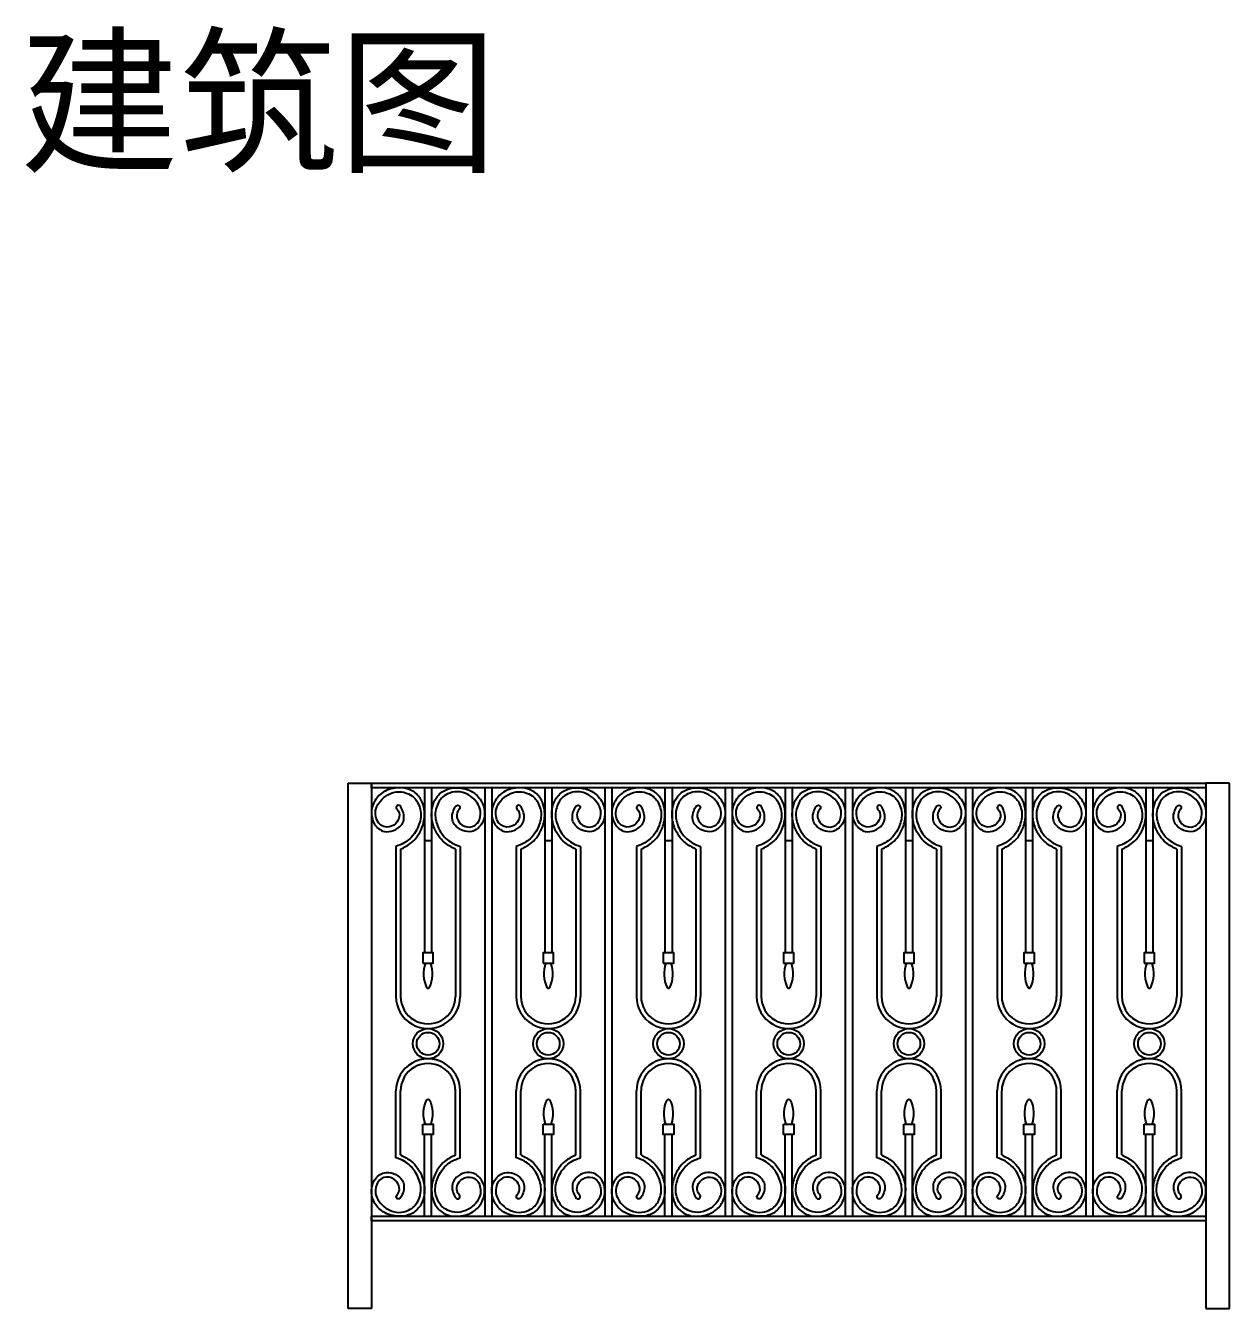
# Model space of a CAD drawing. Header units: millimetres. Extents: x -4207 to 9982, y -4789 to 6242.
# Drawn here: x -4207 to -2145, y -4738 to -2540 of the extents above; entities that cross this region are included whole.
import ezdxf

# ---------------------------------------------------------------- set-up
doc = ezdxf.new("R2010")
doc.units = ezdxf.units.MM
doc.header["$MEASUREMENT"] = 0
for name, color, linetype in [('@F05_Section_Steel', 24, 'Continuous'), ('F01_Section_AL', 92, 'Continuous'), ('F22_Dim', 9, 'Continuous')]:
    doc.layers.add(name, color=color, linetype=linetype)
doc.styles.get("Standard").update_dxf_attribs({"font": 'arial.ttf'})

# ---------------------------------------------------------------- blocks, each defined once
blk = doc.blocks.new('*U22')
at = {"layer": '@F05_Section_Steel'}
for p, q in [((0, -450), (0, 450)), ((0, 450), (40, 450)), ((40, 450), (40, -450)), ((1510, 450), (1470, 450)), ((1470, 450), (1470, -450)), ((1510, -450), (1510, 450)), ((1510, 450), (1510, 450)), ((40, -450), (0, -450)), ((1470, -450), (1510, -450))]:
    blk.add_line(p, q, dxfattribs=at)
at = {"layer": 'F01_Section_AL', "linetype": 'ByBlock', "lineweight": -2, "elevation": 0}
for points in [[(40, 450), (1470, 450), (1470, 442), (40, 442)], [(40, -292), (1470, -292), (1470, -300), (40, -300)]]:
    blk.add_lwpolyline(points, close=True, dxfattribs=at)
at = {"layer": 'F22_Dim'}
for p, q in [((131, 442, 0), (131, 159.4, 0)), ((143, 442, 0), (143, 159.4, 0)), ((234, 442, 0), (234, -292.1, 0)), ((246, 442, 0), (246, -292.1, 0)), ((337, 442, 0), (337, 159.4, 0)), ((349, 442, 0), (349, 159.4, 0)), ((440, 442, 0), (440, -292.1, 0)), ((452, 442, 0), (452, -292.1, 0)), ((543, 442, 0), (543, 159.4, 0)), ((555, 442, 0), (555, 159.4, 0)), ((646, 442, 0), (646, -292.1, 0)), ((658, 442, 0), (658, -292.1, 0)), ((749, 442, 0), (749, 159.4, 0)), ((761, 442, 0), (761, 159.4, 0)), ((852, 442, 0), (852, -292.1, 0)), ((864, 442, 0), (864, -292.1, 0)), ((955, 442, 0), (955, 159.4, 0)), ((967, 442, 0), (967, 159.4, 0)), ((1058, 442, 0), (1058, -292.1, 0)), ((1070, 442, 0), (1070, -292.1, 0)), ((1161, 442, 0), (1161, 159.4, 0)), ((1173, 442, 0), (1173, 159.4, 0)), ((1264, 442, 0), (1264, -292.1, 0)), ((1276, 442, 0), (1276, -292.1, 0)), ((1367, 442, 0), (1367, 159.4, 0)), ((1379, 442, 0), (1379, 159.4, 0)), ((131, 352, 0), (143, 352, 0)), ((337, 352, 0), (349, 352, 0)), ((543, 352, 0), (555, 352, 0)), ((749, 352, 0), (761, 352, 0)), ((955, 352, 0), (967, 352, 0)), ((1161, 352, 0), (1173, 352, 0)), ((1367, 352, 0), (1379, 352, 0)), ((82, 341.7, 0), (82, 84.6, 0)), ((90, 337, 0), (90, 84.6, 0)), ((184, 337, 0), (184, 84.6, 0)), ((192, 341.7, 0), (192, 84.6, 0)), ((288, 341.7, 0), (288, 84.6, 0)), ((296, 337, 0), (296, 84.6, 0)), ((390, 337, 0), (390, 84.6, 0)), ((398, 341.7, 0), (398, 84.6, 0)), ((494, 341.7, 0), (494, 84.6, 0)), ((502, 337, 0), (502, 84.6, 0)), ((596, 337, 0), (596, 84.6, 0)), ((604, 341.7, 0), (604, 84.6, 0)), ((700, 341.7, 0), (700, 84.6, 0)), ((708, 337, 0), (708, 84.6, 0)), ((802, 337, 0), (802, 84.6, 0)), ((810, 341.7, 0), (810, 84.6, 0)), ((906, 341.7, 0), (906, 84.6, 0)), ((914, 337, 0), (914, 84.6, 0)), ((1008, 337, 0), (1008, 84.6, 0)), ((1016, 341.7, 0), (1016, 84.6, 0)), ((1112, 341.7, 0), (1112, 84.6, 0)), ((1120, 337, 0), (1120, 84.6, 0)), ((1214, 337, 0), (1214, 84.6, 0)), ((1222, 341.7, 0), (1222, 84.6, 0)), ((1318, 341.7, 0), (1318, 84.6, 0)), ((1326, 337, 0), (1326, 84.6, 0)), ((1420, 337, 0), (1420, 84.6, 0)), ((1428, 341.7, 0), (1428, 84.6, 0)), ((82, -191.8, 0), (82, -77.4, 0)), ((90, -187.1, 0), (90, -77.4, 0)), ((184, -187.1, 0), (184, -77.4, 0)), ((192, -191.8, 0), (192, -77.4, 0)), ((288, -191.8, 0), (288, -77.4, 0)), ((296, -187.1, 0), (296, -77.4, 0)), ((390, -187.1, 0), (390, -77.4, 0)), ((398, -191.8, 0), (398, -77.4, 0)), ((494, -191.8, 0), (494, -77.4, 0)), ((502, -187.1, 0), (502, -77.4, 0)), ((596, -187.1, 0), (596, -77.4, 0)), ((604, -191.8, 0), (604, -77.4, 0)), ((700, -191.8, 0), (700, -77.4, 0)), ((708, -187.1, 0), (708, -77.4, 0)), ((802, -187.1, 0), (802, -77.4, 0)), ((810, -191.8, 0), (810, -77.4, 0)), ((906, -191.8, 0), (906, -77.4, 0)), ((914, -187.1, 0), (914, -77.4, 0)), ((1008, -187.1, 0), (1008, -77.4, 0)), ((1016, -191.8, 0), (1016, -77.4, 0)), ((1112, -191.8, 0), (1112, -77.4, 0)), ((1120, -187.1, 0), (1120, -77.4, 0)), ((1214, -187.1, 0), (1214, -77.4, 0)), ((1222, -191.8, 0), (1222, -77.4, 0)), ((1318, -191.8, 0), (1318, -77.4, 0)), ((1326, -187.1, 0), (1326, -77.4, 0)), ((1420, -187.1, 0), (1420, -77.4, 0)), ((1428, -191.8, 0), (1428, -77.4, 0)), ((131, -292.1, 0), (131, -152.3, 0)), ((143, -292.1, 0), (143, -152.3, 0)), ((337, -292.1, 0), (337, -152.3, 0)), ((349, -292.1, 0), (349, -152.3, 0)), ((543, -292.1, 0), (543, -152.3, 0)), ((555, -292.1, 0), (555, -152.3, 0)), ((749, -292.1, 0), (749, -152.3, 0)), ((761, -292.1, 0), (761, -152.3, 0)), ((955, -292.1, 0), (955, -152.3, 0)), ((967, -292.1, 0), (967, -152.3, 0)), ((1161, -292.1, 0), (1161, -152.3, 0)), ((1173, -292.1, 0), (1173, -152.3, 0)), ((1367, -292.1, 0), (1367, -152.3, 0)), ((1379, -292.1, 0), (1379, -152.3, 0)), ((184, -187.6, 0), (184, -187.4, 0)), ((390, -187.6, 0), (390, -187.4, 0)), ((596, -187.6, 0), (596, -187.4, 0)), ((802, -187.6, 0), (802, -187.4, 0)), ((1008, -187.6, 0), (1008, -187.4, 0)), ((1214, -187.6, 0), (1214, -187.4, 0)), ((1420, -187.6, 0), (1420, -187.4, 0))]:
    blk.add_line(p, q, dxfattribs=at)
at = {"layer": 'F22_Dim', "elevation": 0}
for points in [[(128, 141.4), (146, 141.4), (146, 159.4), (128, 159.4)], [(334, 141.4), (352, 141.4), (352, 159.4), (334, 159.4)], [(540, 141.4), (558, 141.4), (558, 159.4), (540, 159.4)], [(746, 141.4), (764, 141.4), (764, 159.4), (746, 159.4)], [(952, 141.4), (970, 141.4), (970, 159.4), (952, 159.4)], [(1158, 141.4), (1176, 141.4), (1176, 159.4), (1158, 159.4)], [(1364, 141.4), (1382, 141.4), (1382, 159.4), (1364, 159.4)], [(128, -134.3), (146, -134.3), (146, -152.3), (128, -152.3)], [(334, -134.3), (352, -134.3), (352, -152.3), (334, -152.3)], [(540, -134.3), (558, -134.3), (558, -152.3), (540, -152.3)], [(746, -134.3), (764, -134.3), (764, -152.3), (746, -152.3)], [(952, -134.3), (970, -134.3), (970, -152.3), (952, -152.3)], [(1158, -134.3), (1176, -134.3), (1176, -152.3), (1158, -152.3)], [(1364, -134.3), (1382, -134.3), (1382, -152.3), (1364, -152.3)]]:
    blk.add_lwpolyline(points, close=True, dxfattribs=at)
for points in [[(132.5, 141.4, 0.200872), (134.6, 100.1, 0.628431), (139.4, 100.1, 0.201045), (141.5, 141.4, -1.43212)], [(338.5, 141.4, 0.200872), (340.6, 100.1, 0.628431), (345.4, 100.1, 0.201045), (347.5, 141.4, -1.43212)], [(544.5, 141.4, 0.200872), (546.6, 100.1, 0.628431), (551.4, 100.1, 0.201045), (553.5, 141.4, -1.43212)], [(750.5, 141.4, 0.200872), (752.6, 100.1, 0.628431), (757.4, 100.1, 0.201045), (759.5, 141.4, -1.43212)], [(956.5, 141.4, 0.200872), (958.6, 100.1, 0.628431), (963.4, 100.1, 0.201045), (965.5, 141.4, -1.43212)], [(1162.5, 141.4, 0.200872), (1164.6, 100.1, 0.628431), (1169.4, 100.1, 0.201045), (1171.5, 141.4, -1.43212)], [(1368.5, 141.4, 0.200872), (1370.6, 100.1, 0.628431), (1375.4, 100.1, 0.201045), (1377.5, 141.4, -1.43212)], [(132.5, -134.3, -0.200872), (134.6, -92.9, -0.628431), (139.4, -92.9, -0.201045), (141.5, -134.3, 1.43212)], [(338.5, -134.3, -0.200872), (340.6, -92.9, -0.628431), (345.4, -92.9, -0.201045), (347.5, -134.3, 1.43212)], [(544.5, -134.3, -0.200872), (546.6, -92.9, -0.628431), (551.4, -92.9, -0.201045), (553.5, -134.3, 1.43212)], [(750.5, -134.3, -0.200872), (752.6, -92.9, -0.628431), (757.4, -92.9, -0.201045), (759.5, -134.3, 1.43212)], [(956.5, -134.3, -0.200872), (958.6, -92.9, -0.628431), (963.4, -92.9, -0.201045), (965.5, -134.3, 1.43212)], [(1162.5, -134.3, -0.200872), (1164.6, -92.9, -0.628431), (1169.4, -92.9, -0.201045), (1171.5, -134.3, 1.43212)], [(1368.5, -134.3, -0.200872), (1370.6, -92.9, -0.628431), (1375.4, -92.9, -0.201045), (1377.5, -134.3, 1.43212)]]:
    blk.add_lwpolyline(points, format="xyb", dxfattribs=at)
at = {"layer": 'F22_Dim'}
for centre, radius in [((137, 3.6, 0), 26), ((137, 3.6, 0), 19.4), ((343, 3.6, 0), 26), ((343, 3.6, 0), 19.4), ((549, 3.6, 0), 26), ((549, 3.6, 0), 19.4), ((755, 3.6, 0), 26), ((755, 3.6, 0), 19.4), ((961, 3.6, 0), 26), ((961, 3.6, 0), 19.4), ((1167, 3.6, 0), 26), ((1167, 3.6, 0), 19.4), ((1373, 3.6, 0), 26), ((1373, 3.6, 0), 19.4)]:
    blk.add_circle(centre, radius, dxfattribs=at)
for centre, radius, start, end in [((137, 84.6, 0), 55, 179.9978, 0.0033), ((137, 84.6, 0), 47, 179.9978, 0.0033), ((343, 84.6, 0), 55, 179.9978, 0.0033), ((343, 84.6, 0), 47, 179.9978, 0.0033), ((549, 84.6, 0), 55, 179.9978, 0.0033), ((549, 84.6, 0), 47, 179.9978, 0.0033), ((755, 84.6, 0), 55, 179.9978, 0.0033), ((755, 84.6, 0), 47, 179.9978, 0.0033), ((961, 84.6, 0), 55, 179.9978, 0.0033), ((961, 84.6, 0), 47, 179.9978, 0.0033), ((1167, 84.6, 0), 55, 179.9978, 0.0033), ((1167, 84.6, 0), 47, 179.9978, 0.0033), ((1373, 84.6, 0), 55, 179.9978, 0.0033), ((1373, 84.6, 0), 47, 179.9978, 0.0033), ((137, -77.4, 0), 55, 359.9967, 180.0022), ((137, -77.4, 0), 47, 359.9967, 180.0022), ((343, -77.4, 0), 55, 359.9967, 180.0022), ((343, -77.4, 0), 47, 359.9967, 180.0022), ((549, -77.4, 0), 55, 359.9967, 180.0022), ((549, -77.4, 0), 47, 359.9967, 180.0022), ((755, -77.4, 0), 55, 359.9967, 180.0022), ((755, -77.4, 0), 47, 359.9967, 180.0022), ((961, -77.4, 0), 55, 359.9967, 180.0022), ((961, -77.4, 0), 47, 359.9967, 180.0022), ((1167, -77.4, 0), 55, 359.9967, 180.0022), ((1167, -77.4, 0), 47, 359.9967, 180.0022), ((1373, -77.4, 0), 55, 359.9967, 180.0022), ((1373, -77.4, 0), 47, 359.9967, 180.0022)]:
    blk.add_arc(centre, radius, start, end, dxfattribs=at)
for points in [[(90, 337, 0), (96.5, 340.3, 0), (112.4, 348.4, 0), (127.4, 371.1, 0), (133.2, 399.9, 0), (125.7, 426.9, 0), (104.6, 441.5, 0), (81.2, 443.1, 0), (57.6, 436.3, 0), (38.4, 411.6, 0), (38.7, 382.7, 0), (64.2, 361.6, 0), (92.9, 374.1, 0), (98.5, 395.1, 0), (87.8, 416.3, 0), (80.7, 408.1, 0), (92.4, 397.8, 0), (82.6, 376, 0), (62.7, 373.4, 0), (50.7, 381.7, 0), (46.6, 394.1, 0), (46.6, 406.8, 0), (55.5, 420.9, 0), (68.3, 431.8, 0), (86.2, 437.2, 0), (102.6, 433, 0), (113.6, 425.9, 0), (119.9, 416.3, 0), (124.2, 405.2, 0), (125.4, 391.8, 0), (121.5, 378.8, 0), (116, 365.9, 0), (107, 355.4, 0), (95.8, 346.7, 0), (87.4, 343.6, 0), (82, 341.7, 0)], [(184, 337, 0), (177.5, 340.3, 0), (161.6, 348.4, 0), (146.6, 371.1, 0), (140.8, 399.9, 0), (148.3, 426.9, 0), (169.4, 441.5, 0), (192.8, 443.1, 0), (216.4, 436.3, 0), (235.6, 411.6, 0), (235.3, 382.7, 0), (209.8, 361.6, 0), (181.1, 374.1, 0), (175.5, 395.1, 0), (186.2, 416.3, 0), (193.3, 408.1, 0), (181.6, 397.8, 0), (191.4, 376, 0), (211.3, 373.4, 0), (223.3, 381.7, 0), (227.4, 394.1, 0), (227.4, 406.8, 0), (218.5, 420.9, 0), (205.7, 431.8, 0), (187.8, 437.2, 0), (171.4, 433, 0), (160.4, 425.9, 0), (154.1, 416.3, 0), (149.8, 405.2, 0), (148.6, 391.8, 0), (152.5, 378.8, 0), (158, 365.9, 0), (167, 355.4, 0), (178.2, 346.7, 0), (186.6, 343.6, 0), (192, 341.7, 0)], [(296, 337, 0), (302.5, 340.3, 0), (318.4, 348.4, 0), (333.4, 371.1, 0), (339.2, 399.9, 0), (331.7, 426.9, 0), (310.6, 441.5, 0), (287.2, 443.1, 0), (263.6, 436.3, 0), (244.4, 411.6, 0), (244.7, 382.7, 0), (270.2, 361.6, 0), (298.9, 374.1, 0), (304.5, 395.1, 0), (293.8, 416.3, 0), (286.7, 408.1, 0), (298.4, 397.8, 0), (288.6, 376, 0), (268.7, 373.4, 0), (256.7, 381.7, 0), (252.6, 394.1, 0), (252.6, 406.8, 0), (261.5, 420.9, 0), (274.3, 431.8, 0), (292.2, 437.2, 0), (308.6, 433, 0), (319.6, 425.9, 0), (325.9, 416.3, 0), (330.2, 405.2, 0), (331.4, 391.8, 0), (327.5, 378.8, 0), (322, 365.9, 0), (313, 355.4, 0), (301.8, 346.7, 0), (293.4, 343.6, 0), (288, 341.7, 0)], [(390, 337, 0), (383.5, 340.3, 0), (367.6, 348.4, 0), (352.6, 371.1, 0), (346.8, 399.9, 0), (354.3, 426.9, 0), (375.4, 441.5, 0), (398.8, 443.1, 0), (422.4, 436.3, 0), (441.6, 411.6, 0), (441.3, 382.7, 0), (415.8, 361.6, 0), (387.1, 374.1, 0), (381.5, 395.1, 0), (392.2, 416.3, 0), (399.3, 408.1, 0), (387.6, 397.8, 0), (397.4, 376, 0), (417.3, 373.4, 0), (429.3, 381.7, 0), (433.4, 394.1, 0), (433.4, 406.8, 0), (424.5, 420.9, 0), (411.7, 431.8, 0), (393.8, 437.2, 0), (377.4, 433, 0), (366.4, 425.9, 0), (360.1, 416.3, 0), (355.8, 405.2, 0), (354.6, 391.8, 0), (358.5, 378.8, 0), (364, 365.9, 0), (373, 355.4, 0), (384.2, 346.7, 0), (392.6, 343.6, 0), (398, 341.7, 0)], [(502, 337, 0), (508.5, 340.3, 0), (524.4, 348.4, 0), (539.4, 371.1, 0), (545.2, 399.9, 0), (537.7, 426.9, 0), (516.6, 441.5, 0), (493.2, 443.1, 0), (469.6, 436.3, 0), (450.4, 411.6, 0), (450.7, 382.7, 0), (476.2, 361.6, 0), (504.9, 374.1, 0), (510.5, 395.1, 0), (499.8, 416.3, 0), (492.7, 408.1, 0), (504.4, 397.8, 0), (494.6, 376, 0), (474.7, 373.4, 0), (462.7, 381.7, 0), (458.6, 394.1, 0), (458.6, 406.8, 0), (467.5, 420.9, 0), (480.3, 431.8, 0), (498.2, 437.2, 0), (514.6, 433, 0), (525.6, 425.9, 0), (531.9, 416.3, 0), (536.2, 405.2, 0), (537.4, 391.8, 0), (533.5, 378.8, 0), (528, 365.9, 0), (519, 355.4, 0), (507.8, 346.7, 0), (499.4, 343.6, 0), (494, 341.7, 0)], [(596, 337, 0), (589.5, 340.3, 0), (573.6, 348.4, 0), (558.6, 371.1, 0), (552.8, 399.9, 0), (560.3, 426.9, 0), (581.4, 441.5, 0), (604.8, 443.1, 0), (628.4, 436.3, 0), (647.6, 411.6, 0), (647.3, 382.7, 0), (621.8, 361.6, 0), (593.1, 374.1, 0), (587.5, 395.1, 0), (598.2, 416.3, 0), (605.3, 408.1, 0), (593.6, 397.8, 0), (603.4, 376, 0), (623.3, 373.4, 0), (635.3, 381.7, 0), (639.4, 394.1, 0), (639.4, 406.8, 0), (630.5, 420.9, 0), (617.7, 431.8, 0), (599.8, 437.2, 0), (583.4, 433, 0), (572.4, 425.9, 0), (566.1, 416.3, 0), (561.8, 405.2, 0), (560.6, 391.8, 0), (564.5, 378.8, 0), (570, 365.9, 0), (579, 355.4, 0), (590.2, 346.7, 0), (598.6, 343.6, 0), (604, 341.7, 0)], [(708, 337, 0), (714.5, 340.3, 0), (730.4, 348.4, 0), (745.4, 371.1, 0), (751.2, 399.9, 0), (743.7, 426.9, 0), (722.6, 441.5, 0), (699.2, 443.1, 0), (675.6, 436.3, 0), (656.4, 411.6, 0), (656.7, 382.7, 0), (682.2, 361.6, 0), (710.9, 374.1, 0), (716.5, 395.1, 0), (705.8, 416.3, 0), (698.7, 408.1, 0), (710.4, 397.8, 0), (700.6, 376, 0), (680.7, 373.4, 0), (668.7, 381.7, 0), (664.6, 394.1, 0), (664.6, 406.8, 0), (673.5, 420.9, 0), (686.3, 431.8, 0), (704.2, 437.2, 0), (720.6, 433, 0), (731.6, 425.9, 0), (737.9, 416.3, 0), (742.2, 405.2, 0), (743.4, 391.8, 0), (739.5, 378.8, 0), (734, 365.9, 0), (725, 355.4, 0), (713.8, 346.7, 0), (705.4, 343.6, 0), (700, 341.7, 0)], [(802, 337, 0), (795.5, 340.3, 0), (779.6, 348.4, 0), (764.6, 371.1, 0), (758.8, 399.9, 0), (766.3, 426.9, 0), (787.4, 441.5, 0), (810.8, 443.1, 0), (834.4, 436.3, 0), (853.6, 411.6, 0), (853.3, 382.7, 0), (827.8, 361.6, 0), (799.1, 374.1, 0), (793.5, 395.1, 0), (804.2, 416.3, 0), (811.3, 408.1, 0), (799.6, 397.8, 0), (809.4, 376, 0), (829.3, 373.4, 0), (841.3, 381.7, 0), (845.4, 394.1, 0), (845.4, 406.8, 0), (836.5, 420.9, 0), (823.7, 431.8, 0), (805.8, 437.2, 0), (789.4, 433, 0), (778.4, 425.9, 0), (772.1, 416.3, 0), (767.8, 405.2, 0), (766.6, 391.8, 0), (770.5, 378.8, 0), (776, 365.9, 0), (785, 355.4, 0), (796.2, 346.7, 0), (804.6, 343.6, 0), (810, 341.7, 0)], [(914, 337, 0), (920.5, 340.3, 0), (936.4, 348.4, 0), (951.4, 371.1, 0), (957.2, 399.9, 0), (949.7, 426.9, 0), (928.6, 441.5, 0), (905.2, 443.1, 0), (881.6, 436.3, 0), (862.4, 411.6, 0), (862.7, 382.7, 0), (888.2, 361.6, 0), (916.9, 374.1, 0), (922.5, 395.1, 0), (911.8, 416.3, 0), (904.7, 408.1, 0), (916.4, 397.8, 0), (906.6, 376, 0), (886.7, 373.4, 0), (874.7, 381.7, 0), (870.6, 394.1, 0), (870.6, 406.8, 0), (879.5, 420.9, 0), (892.3, 431.8, 0), (910.2, 437.2, 0), (926.6, 433, 0), (937.6, 425.9, 0), (943.9, 416.3, 0), (948.2, 405.2, 0), (949.4, 391.8, 0), (945.5, 378.8, 0), (940, 365.9, 0), (931, 355.4, 0), (919.8, 346.7, 0), (911.4, 343.6, 0), (906, 341.7, 0)], [(1008, 337, 0), (1001.5, 340.3, 0), (985.6, 348.4, 0), (970.6, 371.1, 0), (964.8, 399.9, 0), (972.3, 426.9, 0), (993.4, 441.5, 0), (1016.8, 443.1, 0), (1040.4, 436.3, 0), (1059.6, 411.6, 0), (1059.3, 382.7, 0), (1033.8, 361.6, 0), (1005.1, 374.1, 0), (999.5, 395.1, 0), (1010.2, 416.3, 0), (1017.3, 408.1, 0), (1005.6, 397.8, 0), (1015.4, 376, 0), (1035.3, 373.4, 0), (1047.3, 381.7, 0), (1051.4, 394.1, 0), (1051.4, 406.8, 0), (1042.5, 420.9, 0), (1029.7, 431.8, 0), (1011.8, 437.2, 0), (995.4, 433, 0), (984.4, 425.9, 0), (978.1, 416.3, 0), (973.8, 405.2, 0), (972.6, 391.8, 0), (976.5, 378.8, 0), (982, 365.9, 0), (991, 355.4, 0), (1002.2, 346.7, 0), (1010.6, 343.6, 0), (1016, 341.7, 0)], [(1120, 337, 0), (1126.5, 340.3, 0), (1142.4, 348.4, 0), (1157.4, 371.1, 0), (1163.2, 399.9, 0), (1155.7, 426.9, 0), (1134.6, 441.5, 0), (1111.2, 443.1, 0), (1087.6, 436.3, 0), (1068.4, 411.6, 0), (1068.7, 382.7, 0), (1094.2, 361.6, 0), (1122.9, 374.1, 0), (1128.5, 395.1, 0), (1117.8, 416.3, 0), (1110.7, 408.1, 0), (1122.4, 397.8, 0), (1112.6, 376, 0), (1092.7, 373.4, 0), (1080.7, 381.7, 0), (1076.6, 394.1, 0), (1076.6, 406.8, 0), (1085.5, 420.9, 0), (1098.3, 431.8, 0), (1116.2, 437.2, 0), (1132.6, 433, 0), (1143.6, 425.9, 0), (1149.9, 416.3, 0), (1154.2, 405.2, 0), (1155.4, 391.8, 0), (1151.5, 378.8, 0), (1146, 365.9, 0), (1137, 355.4, 0), (1125.8, 346.7, 0), (1117.4, 343.6, 0), (1112, 341.7, 0)], [(1214, 337, 0), (1207.5, 340.3, 0), (1191.6, 348.4, 0), (1176.6, 371.1, 0), (1170.8, 399.9, 0), (1178.3, 426.9, 0), (1199.4, 441.5, 0), (1222.8, 443.1, 0), (1246.4, 436.3, 0), (1265.6, 411.6, 0), (1265.3, 382.7, 0), (1239.8, 361.6, 0), (1211.1, 374.1, 0), (1205.5, 395.1, 0), (1216.2, 416.3, 0), (1223.3, 408.1, 0), (1211.6, 397.8, 0), (1221.4, 376, 0), (1241.3, 373.4, 0), (1253.3, 381.7, 0), (1257.4, 394.1, 0), (1257.4, 406.8, 0), (1248.5, 420.9, 0), (1235.7, 431.8, 0), (1217.8, 437.2, 0), (1201.4, 433, 0), (1190.4, 425.9, 0), (1184.1, 416.3, 0), (1179.8, 405.2, 0), (1178.6, 391.8, 0), (1182.5, 378.8, 0), (1188, 365.9, 0), (1197, 355.4, 0), (1208.2, 346.7, 0), (1216.6, 343.6, 0), (1222, 341.7, 0)], [(1326, 337, 0), (1332.5, 340.3, 0), (1348.4, 348.4, 0), (1363.4, 371.1, 0), (1369.2, 399.9, 0), (1361.7, 426.9, 0), (1340.6, 441.5, 0), (1317.2, 443.1, 0), (1293.6, 436.3, 0), (1274.4, 411.6, 0), (1274.7, 382.7, 0), (1300.2, 361.6, 0), (1328.9, 374.1, 0), (1334.5, 395.1, 0), (1323.8, 416.3, 0), (1316.7, 408.1, 0), (1328.4, 397.8, 0), (1318.6, 376, 0), (1298.7, 373.4, 0), (1286.7, 381.7, 0), (1282.6, 394.1, 0), (1282.6, 406.8, 0), (1291.5, 420.9, 0), (1304.3, 431.8, 0), (1322.2, 437.2, 0), (1338.6, 433, 0), (1349.6, 425.9, 0), (1355.9, 416.3, 0), (1360.2, 405.2, 0), (1361.4, 391.8, 0), (1357.5, 378.8, 0), (1352, 365.9, 0), (1343, 355.4, 0), (1331.8, 346.7, 0), (1323.4, 343.6, 0), (1318, 341.7, 0)], [(1420, 337, 0), (1413.5, 340.3, 0), (1397.6, 348.4, 0), (1382.6, 371.1, 0), (1376.8, 399.9, 0), (1384.3, 426.9, 0), (1405.4, 441.5, 0), (1428.8, 443.1, 0), (1452.4, 436.3, 0), (1471.6, 411.6, 0), (1471.3, 382.7, 0), (1445.8, 361.6, 0), (1417.1, 374.1, 0), (1411.5, 395.1, 0), (1422.2, 416.3, 0), (1429.3, 408.1, 0), (1417.6, 397.8, 0), (1427.4, 376, 0), (1447.3, 373.4, 0), (1459.3, 381.7, 0), (1463.4, 394.1, 0), (1463.4, 406.8, 0), (1454.5, 420.9, 0), (1441.7, 431.8, 0), (1423.8, 437.2, 0), (1407.4, 433, 0), (1396.4, 425.9, 0), (1390.1, 416.3, 0), (1385.8, 405.2, 0), (1384.6, 391.8, 0), (1388.5, 378.8, 0), (1394, 365.9, 0), (1403, 355.4, 0), (1414.2, 346.7, 0), (1422.6, 343.6, 0), (1428, 341.7, 0)], [(90, -187.1, 0), (96.5, -190.4, 0), (112.4, -198.5, 0), (127.4, -221.1, 0), (133.2, -250, 0), (125.7, -277, 0), (104.6, -291.6, 0), (81.2, -293.2, 0), (57.6, -286.4, 0), (38.4, -261.7, 0), (38.7, -232.8, 0), (64.2, -211.7, 0), (92.9, -224.2, 0), (98.5, -245.2, 0), (87.8, -266.4, 0), (80.7, -258.2, 0), (92.4, -247.9, 0), (82.6, -226.1, 0), (62.7, -223.5, 0), (50.7, -231.8, 0), (46.6, -244.1, 0), (46.6, -256.9, 0), (55.5, -271, 0), (68.3, -281.9, 0), (86.2, -287.3, 0), (102.6, -283.1, 0), (113.6, -276, 0), (119.9, -266.4, 0), (124.2, -255.3, 0), (125.4, -241.9, 0), (121.5, -228.9, 0), (116, -216, 0), (107, -205.5, 0), (95.8, -196.8, 0), (87.4, -193.7, 0), (82, -191.8, 0)], [(184, -187.1, 0), (177.5, -190.4, 0), (161.6, -198.5, 0), (146.6, -221.1, 0), (140.8, -250, 0), (148.3, -277, 0), (169.4, -291.6, 0), (192.8, -293.2, 0), (216.4, -286.4, 0), (235.6, -261.7, 0), (235.3, -232.8, 0), (209.8, -211.7, 0), (181.1, -224.2, 0), (175.5, -245.2, 0), (186.2, -266.4, 0), (193.3, -258.2, 0), (181.6, -247.9, 0), (191.4, -226.1, 0), (211.3, -223.5, 0), (223.3, -231.8, 0), (227.4, -244.1, 0), (227.4, -256.9, 0), (218.5, -271, 0), (205.7, -281.9, 0), (187.8, -287.3, 0), (171.4, -283.1, 0), (160.4, -276, 0), (154.1, -266.4, 0), (149.8, -255.3, 0), (148.6, -241.9, 0), (152.5, -228.9, 0), (158, -216, 0), (167, -205.5, 0), (178.2, -196.8, 0), (186.6, -193.7, 0), (192, -191.8, 0)], [(296, -187.1, 0), (302.5, -190.4, 0), (318.4, -198.5, 0), (333.4, -221.1, 0), (339.2, -250, 0), (331.7, -277, 0), (310.6, -291.6, 0), (287.2, -293.2, 0), (263.6, -286.4, 0), (244.4, -261.7, 0), (244.7, -232.8, 0), (270.2, -211.7, 0), (298.9, -224.2, 0), (304.5, -245.2, 0), (293.8, -266.4, 0), (286.7, -258.2, 0), (298.4, -247.9, 0), (288.6, -226.1, 0), (268.7, -223.5, 0), (256.7, -231.8, 0), (252.6, -244.1, 0), (252.6, -256.9, 0), (261.5, -271, 0), (274.3, -281.9, 0), (292.2, -287.3, 0), (308.6, -283.1, 0), (319.6, -276, 0), (325.9, -266.4, 0), (330.2, -255.3, 0), (331.4, -241.9, 0), (327.5, -228.9, 0), (322, -216, 0), (313, -205.5, 0), (301.8, -196.8, 0), (293.4, -193.7, 0), (288, -191.8, 0)], [(390, -187.1, 0), (383.5, -190.4, 0), (367.6, -198.5, 0), (352.6, -221.1, 0), (346.8, -250, 0), (354.3, -277, 0), (375.4, -291.6, 0), (398.8, -293.2, 0), (422.4, -286.4, 0), (441.6, -261.7, 0), (441.3, -232.8, 0), (415.8, -211.7, 0), (387.1, -224.2, 0), (381.5, -245.2, 0), (392.2, -266.4, 0), (399.3, -258.2, 0), (387.6, -247.9, 0), (397.4, -226.1, 0), (417.3, -223.5, 0), (429.3, -231.8, 0), (433.4, -244.1, 0), (433.4, -256.9, 0), (424.5, -271, 0), (411.7, -281.9, 0), (393.8, -287.3, 0), (377.4, -283.1, 0), (366.4, -276, 0), (360.1, -266.4, 0), (355.8, -255.3, 0), (354.6, -241.9, 0), (358.5, -228.9, 0), (364, -216, 0), (373, -205.5, 0), (384.2, -196.8, 0), (392.6, -193.7, 0), (398, -191.8, 0)], [(502, -187.1, 0), (508.5, -190.4, 0), (524.4, -198.5, 0), (539.4, -221.1, 0), (545.2, -250, 0), (537.7, -277, 0), (516.6, -291.6, 0), (493.2, -293.2, 0), (469.6, -286.4, 0), (450.4, -261.7, 0), (450.7, -232.8, 0), (476.2, -211.7, 0), (504.9, -224.2, 0), (510.5, -245.2, 0), (499.8, -266.4, 0), (492.7, -258.2, 0), (504.4, -247.9, 0), (494.6, -226.1, 0), (474.7, -223.5, 0), (462.7, -231.8, 0), (458.6, -244.1, 0), (458.6, -256.9, 0), (467.5, -271, 0), (480.3, -281.9, 0), (498.2, -287.3, 0), (514.6, -283.1, 0), (525.6, -276, 0), (531.9, -266.4, 0), (536.2, -255.3, 0), (537.4, -241.9, 0), (533.5, -228.9, 0), (528, -216, 0), (519, -205.5, 0), (507.8, -196.8, 0), (499.4, -193.7, 0), (494, -191.8, 0)], [(596, -187.1, 0), (589.5, -190.4, 0), (573.6, -198.5, 0), (558.6, -221.1, 0), (552.8, -250, 0), (560.3, -277, 0), (581.4, -291.6, 0), (604.8, -293.2, 0), (628.4, -286.4, 0), (647.6, -261.7, 0), (647.3, -232.8, 0), (621.8, -211.7, 0), (593.1, -224.2, 0), (587.5, -245.2, 0), (598.2, -266.4, 0), (605.3, -258.2, 0), (593.6, -247.9, 0), (603.4, -226.1, 0), (623.3, -223.5, 0), (635.3, -231.8, 0), (639.4, -244.1, 0), (639.4, -256.9, 0), (630.5, -271, 0), (617.7, -281.9, 0), (599.8, -287.3, 0), (583.4, -283.1, 0), (572.4, -276, 0), (566.1, -266.4, 0), (561.8, -255.3, 0), (560.6, -241.9, 0), (564.5, -228.9, 0), (570, -216, 0), (579, -205.5, 0), (590.2, -196.8, 0), (598.6, -193.7, 0), (604, -191.8, 0)], [(708, -187.1, 0), (714.5, -190.4, 0), (730.4, -198.5, 0), (745.4, -221.1, 0), (751.2, -250, 0), (743.7, -277, 0), (722.6, -291.6, 0), (699.2, -293.2, 0), (675.6, -286.4, 0), (656.4, -261.7, 0), (656.7, -232.8, 0), (682.2, -211.7, 0), (710.9, -224.2, 0), (716.5, -245.2, 0), (705.8, -266.4, 0), (698.7, -258.2, 0), (710.4, -247.9, 0), (700.6, -226.1, 0), (680.7, -223.5, 0), (668.7, -231.8, 0), (664.6, -244.1, 0), (664.6, -256.9, 0), (673.5, -271, 0), (686.3, -281.9, 0), (704.2, -287.3, 0), (720.6, -283.1, 0), (731.6, -276, 0), (737.9, -266.4, 0), (742.2, -255.3, 0), (743.4, -241.9, 0), (739.5, -228.9, 0), (734, -216, 0), (725, -205.5, 0), (713.8, -196.8, 0), (705.4, -193.7, 0), (700, -191.8, 0)], [(802, -187.1, 0), (795.5, -190.4, 0), (779.6, -198.5, 0), (764.6, -221.1, 0), (758.8, -250, 0), (766.3, -277, 0), (787.4, -291.6, 0), (810.8, -293.2, 0), (834.4, -286.4, 0), (853.6, -261.7, 0), (853.3, -232.8, 0), (827.8, -211.7, 0), (799.1, -224.2, 0), (793.5, -245.2, 0), (804.2, -266.4, 0), (811.3, -258.2, 0), (799.6, -247.9, 0), (809.4, -226.1, 0), (829.3, -223.5, 0), (841.3, -231.8, 0), (845.4, -244.1, 0), (845.4, -256.9, 0), (836.5, -271, 0), (823.7, -281.9, 0), (805.8, -287.3, 0), (789.4, -283.1, 0), (778.4, -276, 0), (772.1, -266.4, 0), (767.8, -255.3, 0), (766.6, -241.9, 0), (770.5, -228.9, 0), (776, -216, 0), (785, -205.5, 0), (796.2, -196.8, 0), (804.6, -193.7, 0), (810, -191.8, 0)], [(914, -187.1, 0), (920.5, -190.4, 0), (936.4, -198.5, 0), (951.4, -221.1, 0), (957.2, -250, 0), (949.7, -277, 0), (928.6, -291.6, 0), (905.2, -293.2, 0), (881.6, -286.4, 0), (862.4, -261.7, 0), (862.7, -232.8, 0), (888.2, -211.7, 0), (916.9, -224.2, 0), (922.5, -245.2, 0), (911.8, -266.4, 0), (904.7, -258.2, 0), (916.4, -247.9, 0), (906.6, -226.1, 0), (886.7, -223.5, 0), (874.7, -231.8, 0), (870.6, -244.1, 0), (870.6, -256.9, 0), (879.5, -271, 0), (892.3, -281.9, 0), (910.2, -287.3, 0), (926.6, -283.1, 0), (937.6, -276, 0), (943.9, -266.4, 0), (948.2, -255.3, 0), (949.4, -241.9, 0), (945.5, -228.9, 0), (940, -216, 0), (931, -205.5, 0), (919.8, -196.8, 0), (911.4, -193.7, 0), (906, -191.8, 0)], [(1008, -187.1, 0), (1001.5, -190.4, 0), (985.6, -198.5, 0), (970.6, -221.1, 0), (964.8, -250, 0), (972.3, -277, 0), (993.4, -291.6, 0), (1016.8, -293.2, 0), (1040.4, -286.4, 0), (1059.6, -261.7, 0), (1059.3, -232.8, 0), (1033.8, -211.7, 0), (1005.1, -224.2, 0), (999.5, -245.2, 0), (1010.2, -266.4, 0), (1017.3, -258.2, 0), (1005.6, -247.9, 0), (1015.4, -226.1, 0), (1035.3, -223.5, 0), (1047.3, -231.8, 0), (1051.4, -244.1, 0), (1051.4, -256.9, 0), (1042.5, -271, 0), (1029.7, -281.9, 0), (1011.8, -287.3, 0), (995.4, -283.1, 0), (984.4, -276, 0), (978.1, -266.4, 0), (973.8, -255.3, 0), (972.6, -241.9, 0), (976.5, -228.9, 0), (982, -216, 0), (991, -205.5, 0), (1002.2, -196.8, 0), (1010.6, -193.7, 0), (1016, -191.8, 0)], [(1120, -187.1, 0), (1126.5, -190.4, 0), (1142.4, -198.5, 0), (1157.4, -221.1, 0), (1163.2, -250, 0), (1155.7, -277, 0), (1134.6, -291.6, 0), (1111.2, -293.2, 0), (1087.6, -286.4, 0), (1068.4, -261.7, 0), (1068.7, -232.8, 0), (1094.2, -211.7, 0), (1122.9, -224.2, 0), (1128.5, -245.2, 0), (1117.8, -266.4, 0), (1110.7, -258.2, 0), (1122.4, -247.9, 0), (1112.6, -226.1, 0), (1092.7, -223.5, 0), (1080.7, -231.8, 0), (1076.6, -244.1, 0), (1076.6, -256.9, 0), (1085.5, -271, 0), (1098.3, -281.9, 0), (1116.2, -287.3, 0), (1132.6, -283.1, 0), (1143.6, -276, 0), (1149.9, -266.4, 0), (1154.2, -255.3, 0), (1155.4, -241.9, 0), (1151.5, -228.9, 0), (1146, -216, 0), (1137, -205.5, 0), (1125.8, -196.8, 0), (1117.4, -193.7, 0), (1112, -191.8, 0)], [(1214, -187.1, 0), (1207.5, -190.4, 0), (1191.6, -198.5, 0), (1176.6, -221.1, 0), (1170.8, -250, 0), (1178.3, -277, 0), (1199.4, -291.6, 0), (1222.8, -293.2, 0), (1246.4, -286.4, 0), (1265.6, -261.7, 0), (1265.3, -232.8, 0), (1239.8, -211.7, 0), (1211.1, -224.2, 0), (1205.5, -245.2, 0), (1216.2, -266.4, 0), (1223.3, -258.2, 0), (1211.6, -247.9, 0), (1221.4, -226.1, 0), (1241.3, -223.5, 0), (1253.3, -231.8, 0), (1257.4, -244.1, 0), (1257.4, -256.9, 0), (1248.5, -271, 0), (1235.7, -281.9, 0), (1217.8, -287.3, 0), (1201.4, -283.1, 0), (1190.4, -276, 0), (1184.1, -266.4, 0), (1179.8, -255.3, 0), (1178.6, -241.9, 0), (1182.5, -228.9, 0), (1188, -216, 0), (1197, -205.5, 0), (1208.2, -196.8, 0), (1216.6, -193.7, 0), (1222, -191.8, 0)], [(1326, -187.1, 0), (1332.5, -190.4, 0), (1348.4, -198.5, 0), (1363.4, -221.1, 0), (1369.2, -250, 0), (1361.7, -277, 0), (1340.6, -291.6, 0), (1317.2, -293.2, 0), (1293.6, -286.4, 0), (1274.4, -261.7, 0), (1274.7, -232.8, 0), (1300.2, -211.7, 0), (1328.9, -224.2, 0), (1334.5, -245.2, 0), (1323.8, -266.4, 0), (1316.7, -258.2, 0), (1328.4, -247.9, 0), (1318.6, -226.1, 0), (1298.7, -223.5, 0), (1286.7, -231.8, 0), (1282.6, -244.1, 0), (1282.6, -256.9, 0), (1291.5, -271, 0), (1304.3, -281.9, 0), (1322.2, -287.3, 0), (1338.6, -283.1, 0), (1349.6, -276, 0), (1355.9, -266.4, 0), (1360.2, -255.3, 0), (1361.4, -241.9, 0), (1357.5, -228.9, 0), (1352, -216, 0), (1343, -205.5, 0), (1331.8, -196.8, 0), (1323.4, -193.7, 0), (1318, -191.8, 0)], [(1420, -187.1, 0), (1413.5, -190.4, 0), (1397.6, -198.5, 0), (1382.6, -221.1, 0), (1376.8, -250, 0), (1384.3, -277, 0), (1405.4, -291.6, 0), (1428.8, -293.2, 0), (1452.4, -286.4, 0), (1471.6, -261.7, 0), (1471.3, -232.8, 0), (1445.8, -211.7, 0), (1417.1, -224.2, 0), (1411.5, -245.2, 0), (1422.2, -266.4, 0), (1429.3, -258.2, 0), (1417.6, -247.9, 0), (1427.4, -226.1, 0), (1447.3, -223.5, 0), (1459.3, -231.8, 0), (1463.4, -244.1, 0), (1463.4, -256.9, 0), (1454.5, -271, 0), (1441.7, -281.9, 0), (1423.8, -287.3, 0), (1407.4, -283.1, 0), (1396.4, -276, 0), (1390.1, -266.4, 0), (1385.8, -255.3, 0), (1384.6, -241.9, 0), (1388.5, -228.9, 0), (1394, -216, 0), (1403, -205.5, 0), (1414.2, -196.8, 0), (1422.6, -193.7, 0), (1428, -191.8, 0)]]:
    blk.add_open_spline(points, degree=3, knots=[0.532281, 0.532281, 0.532281, 0.532281, 25.118339, 60.592545, 87.92303, 124.290758, 148.258371, 170.136848, 202.566563, 226.626259, 267.454251, 290.88497, 325.422671, 350.247358, 368.654908, 372.058655, 380.991578, 409.599569, 429.311605, 442.458814, 455.767862, 471.818761, 487.594145, 506.071362, 528.56382, 547.965043, 561.909491, 572.185649, 586.176334, 602.387967, 616.718716, 631.991931, 649.727919, 663.2013, 679.809908, 679.809908, 679.809908, 679.809908], dxfattribs=at)

msp = doc.modelspace()

# ---------------------------------------------------------------- block references
msp.add_blockref('*U22', (-3654.55, -4288.1))

# ---------------------------------------------------------------- texts
at = {"ltscale": 10, "insert": (-4217.16, -2570.09), "char_height": 200, "attachment_point": 1}
msp.add_mtext_dynamic_manual_height_columns('{\\fSimSun|b0|i0|c134|p2;建筑图}', width=2799.8123, gutter_width=1, heights=[0], dxfattribs=at)

doc.saveas('drawing.dxf')
